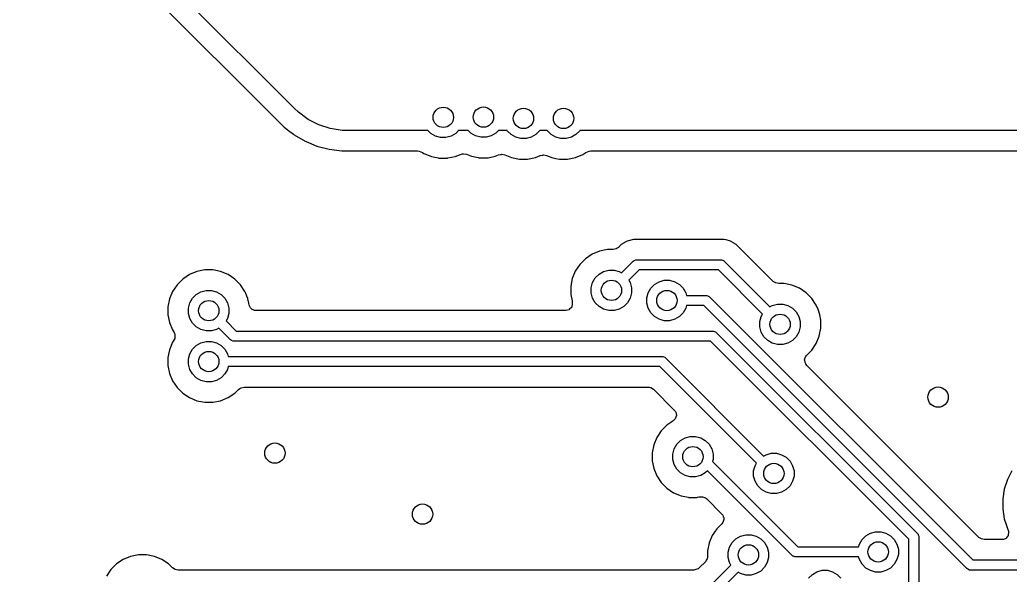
# Model space of a CAD drawing. Header units: inches. Extents: x 0.71 to 7.56, y -5.16 to -0.79.
# Drawn here: x 3.212 to 3.978, y -3.256 to -2.826 of the extents above; entities that cross this region are included whole.
import ezdxf

# ---------------------------------------------------------------- set-up
doc = ezdxf.new("R2010")
doc.units = ezdxf.units.IN
doc.header["$MEASUREMENT"] = 0
doc.layers.add('BLACK', color=250, linetype='CONTINUOUS')

msp = doc.modelspace()

# ---------------------------------------------------------------- linework, layer by layer
at = {"layer": 'BLACK', "linetype": 'CONTINUOUS'}
for p, q in [((3.42426, -2.89451), (2.7719, -2.24216)), ((2.75729, -2.24984), (3.4095, -2.90205)), ((3.42766, -2.89766), (3.42426, -2.89451)), ((3.4095, -2.90205), (3.4095, -2.90206)), ((3.4095, -2.90206), (3.41657, -2.90913)), ((3.43516, -2.90311), (3.42766, -2.89766)), ((3.41657, -2.90913), (3.41658, -2.90913)), ((3.41658, -2.90913), (3.41658, -2.90913)), ((3.41658, -2.90913), (3.42108, -2.91259)), ((3.44342, -2.90732), (3.43516, -2.90311)), ((3.45223, -2.91018), (3.44342, -2.90732)), ((3.46138, -2.91163), (3.45223, -2.91018)), ((3.42108, -2.91259), (3.42283, -2.91393)), ((3.42283, -2.91393), (3.42371, -2.9146)), ((3.42371, -2.9146), (3.42371, -2.9146)), ((3.42371, -2.9146), (3.42436, -2.9151)), ((3.42436, -2.9151), (3.43285, -2.92001)), ((3.46602, -2.91181), (3.46138, -2.91163)), ((3.52782, -2.91181), (3.46602, -2.91181)), ((3.53007, -2.91407), (3.52782, -2.91181)), ((3.53363, -2.91612), (3.53007, -2.91407)), ((3.53761, -2.91719), (3.53363, -2.91612)), ((3.54172, -2.91719), (3.53761, -2.91719)), ((3.54569, -2.91612), (3.54172, -2.91719)), ((3.54925, -2.91407), (3.54569, -2.91612)), ((3.55151, -2.91181), (3.54925, -2.91407)), ((3.55899, -2.91181), (3.55151, -2.91181)), ((3.56107, -2.9139), (3.55899, -2.91181)), ((3.56463, -2.91595), (3.56107, -2.9139)), ((3.56861, -2.91701), (3.56463, -2.91595)), ((3.57272, -2.91701), (3.56861, -2.91701)), ((3.57669, -2.91595), (3.57272, -2.91701)), ((3.58025, -2.9139), (3.57669, -2.91595)), ((3.58233, -2.91181), (3.58025, -2.9139)), ((3.58907, -2.91181), (3.58233, -2.91181)), ((3.58917, -2.91199), (3.58907, -2.91181)), ((3.59207, -2.9149), (3.58917, -2.91199)), ((3.59563, -2.91695), (3.59207, -2.9149)), ((3.59961, -2.91801), (3.59563, -2.91695)), ((3.60769, -2.91695), (3.60372, -2.91801)), ((3.61125, -2.9149), (3.60769, -2.91695)), ((3.61416, -2.91199), (3.61125, -2.9149)), ((3.61426, -2.91181), (3.61416, -2.91199)), ((3.62007, -2.91181), (3.61426, -2.91181)), ((3.62017, -2.91199), (3.62007, -2.91181)), ((3.62307, -2.9149), (3.62017, -2.91199)), ((3.62663, -2.91695), (3.62307, -2.9149)), ((3.63061, -2.91801), (3.62663, -2.91695)), ((3.63869, -2.91695), (3.63472, -2.91801)), ((3.64225, -2.9149), (3.63869, -2.91695)), ((3.64516, -2.91199), (3.64225, -2.9149)), ((3.64526, -2.91181), (3.64516, -2.91199)), ((4.4622, -2.91181), (3.64526, -2.91181)), ((3.43285, -2.92001), (3.43285, -2.92001)), ((3.43285, -2.92001), (3.43285, -2.92001)), ((3.43285, -2.92001), (3.43285, -2.92001)), ((3.43285, -2.92001), (3.43495, -2.92087)), ((3.43495, -2.92087), (3.43495, -2.92087)), ((3.43495, -2.92087), (3.43783, -2.92207)), ((3.43783, -2.92207), (3.44191, -2.92376)), ((3.44191, -2.92376), (3.45139, -2.9263)), ((3.60372, -2.91801), (3.59961, -2.91801)), ((3.63472, -2.91801), (3.63061, -2.91801)), ((3.45139, -2.9263), (3.46111, -2.92758)), ((3.46111, -2.92758), (3.46111, -2.92758)), ((3.46111, -2.92758), (3.47107, -2.92758)), ((3.47107, -2.92758), (3.47115, -2.92758)), ((3.47115, -2.92758), (3.47115, -2.92758)), ((3.47115, -2.92758), (3.51967, -2.92758)), ((3.51967, -2.92758), (3.52104, -2.92778)), ((3.52104, -2.92778), (3.5223, -2.92814)), ((3.5223, -2.92814), (3.52363, -2.92877)), ((3.52363, -2.92877), (3.52473, -2.9295)), ((3.52473, -2.9295), (3.52473, -2.9295)), ((3.52473, -2.9295), (3.52473, -2.9295)), ((3.52473, -2.9295), (3.53005, -2.93171)), ((3.53005, -2.93171), (3.53047, -2.93188)), ((3.53047, -2.93188), (3.53569, -2.93292)), ((3.53569, -2.93292), (3.53626, -2.93303)), ((3.53626, -2.93303), (3.53626, -2.93303)), ((3.53626, -2.93303), (3.53636, -2.93306)), ((3.53636, -2.93306), (3.53656, -2.93309)), ((3.53656, -2.93309), (3.54277, -2.93309)), ((3.54277, -2.93309), (3.54293, -2.93309)), ((3.54293, -2.93309), (3.54324, -2.933)), ((3.54324, -2.933), (3.54885, -2.93188)), ((3.54885, -2.93188), (3.55285, -2.93022)), ((3.55285, -2.93022), (3.5542, -2.92988)), ((3.5542, -2.92988), (3.55476, -2.92982)), ((3.55476, -2.92982), (3.55523, -2.92977)), ((3.55523, -2.92977), (3.55762, -2.93011)), ((3.55762, -2.93011), (3.56147, -2.93171)), ((3.56147, -2.93171), (3.5665, -2.93271)), ((3.5665, -2.93271), (3.56726, -2.93286)), ((3.56726, -2.93286), (3.56736, -2.93289)), ((3.56736, -2.93289), (3.56756, -2.93292)), ((3.56756, -2.93292), (3.57377, -2.93292)), ((3.57377, -2.93292), (3.57393, -2.93292)), ((3.57393, -2.93292), (3.57424, -2.93282)), ((3.57424, -2.93282), (3.57985, -2.93171)), ((3.57985, -2.93171), (3.58244, -2.93064)), ((3.58244, -2.93064), (3.58378, -2.93029)), ((3.58378, -2.93029), (3.58443, -2.93022)), ((3.58443, -2.93022), (3.58481, -2.93018)), ((3.58481, -2.93018), (3.5872, -2.93053)), ((3.5872, -2.93053), (3.59247, -2.93271)), ((3.59247, -2.93271), (3.59856, -2.93392)), ((3.60477, -2.93392), (3.61085, -2.93271)), ((3.61085, -2.93271), (3.61464, -2.93114)), ((3.61464, -2.93114), (3.61599, -2.93079)), ((3.61599, -2.93079), (3.61655, -2.93073)), ((3.61655, -2.93073), (3.61702, -2.93068)), ((3.61702, -2.93068), (3.61941, -2.93103)), ((3.61941, -2.93103), (3.62347, -2.93271)), ((3.62347, -2.93271), (3.62347, -2.93271)), ((3.62347, -2.93271), (3.62347, -2.93271)), ((3.62347, -2.93271), (3.62677, -2.93336)), ((3.63577, -2.93392), (3.64185, -2.93271)), ((3.64185, -2.93271), (3.64759, -2.93033)), ((3.64759, -2.93033), (3.64989, -2.92879)), ((3.64989, -2.92879), (3.65115, -2.92819)), ((3.65115, -2.92819), (3.65239, -2.9278)), ((3.65239, -2.9278), (3.65385, -2.92758)), ((3.65385, -2.92758), (4.45707, -2.92758)), ((3.59856, -2.93392), (3.59856, -2.93392)), ((3.59856, -2.93392), (3.59856, -2.93392)), ((3.59856, -2.93392), (3.60477, -2.93392)), ((3.60477, -2.93392), (3.60477, -2.93392)), ((3.62677, -2.93336), (3.62956, -2.93392)), ((3.62956, -2.93392), (3.62956, -2.93392)), ((3.62956, -2.93392), (3.62956, -2.93392)), ((3.62956, -2.93392), (3.63577, -2.93392)), ((3.63577, -2.93392), (3.63577, -2.93392)), ((3.67727, -2.99998), (3.67504, -3.00221)), ((3.67956, -2.99866), (3.67727, -2.99998)), ((3.67985, -2.99849), (3.67956, -2.99866)), ((3.68176, -2.99739), (3.67985, -2.99849)), ((3.67985, -2.99849), (3.67985, -2.99849)), ((3.68678, -2.99604), (3.68176, -2.99739)), ((3.75669, -2.99604), (3.68678, -2.99604)), ((3.75827, -2.99647), (3.75669, -2.99604)), ((3.75669, -2.99604), (3.75669, -2.99604)), ((3.7617, -2.99739), (3.75827, -2.99647)), ((3.76361, -2.99849), (3.7617, -2.99739)), ((3.7639, -2.99866), (3.76361, -2.99849)), ((3.76619, -2.99998), (3.7639, -2.99866)), ((3.79471, -3.0285), (3.76619, -2.99998)), ((3.76619, -2.99998), (3.76619, -2.99998)), ((3.65476, -3.0075), (3.64959, -3.01095)), ((3.66049, -3.00513), (3.65476, -3.0075)), ((3.65476, -3.0075), (3.65476, -3.0075)), ((3.65476, -3.0075), (3.65476, -3.0075)), ((3.66658, -3.00392), (3.66049, -3.00513)), ((3.66049, -3.00513), (3.66049, -3.00513)), ((3.6709, -3.00392), (3.66658, -3.00392)), ((3.67324, -3.00332), (3.6709, -3.00392)), ((3.67415, -3.00282), (3.67324, -3.00332)), ((3.67462, -3.00247), (3.67415, -3.00282)), ((3.67479, -3.0024), (3.67462, -3.00247)), ((3.67504, -3.00221), (3.67479, -3.0024)), ((3.64521, -3.01534), (3.64176, -3.0205)), ((3.64959, -3.01095), (3.64521, -3.01534)), ((3.64521, -3.01534), (3.64521, -3.01534)), ((3.64521, -3.01534), (3.64521, -3.01534)), ((3.64959, -3.01095), (3.64959, -3.01095)), ((3.64959, -3.01095), (3.64959, -3.01095)), ((3.67758, -3.02197), (3.68659, -3.01296)), ((3.68659, -3.01296), (3.68718, -3.01247)), ((3.68718, -3.01247), (3.6886, -3.01189)), ((3.6886, -3.01189), (3.68937, -3.01181)), ((3.68937, -3.01181), (3.75409, -3.01181)), ((3.75409, -3.01181), (3.75486, -3.01189)), ((3.75486, -3.01189), (3.75628, -3.01247)), ((3.75628, -3.01247), (3.75688, -3.01296)), ((3.75688, -3.01296), (3.79218, -3.04827)), ((3.34334, -3.02325), (3.33818, -3.0267)), ((3.34907, -3.02088), (3.34334, -3.02325)), ((3.34334, -3.02325), (3.34334, -3.02325)), ((3.34334, -3.02325), (3.34334, -3.02325)), ((3.34908, -3.02088), (3.34907, -3.02088)), ((3.35516, -3.01967), (3.34908, -3.02088)), ((3.36137, -3.01967), (3.35516, -3.01967)), ((3.35516, -3.01967), (3.35516, -3.01967)), ((3.35516, -3.01967), (3.35516, -3.01967)), ((3.36746, -3.02088), (3.36137, -3.01967)), ((3.36137, -3.01967), (3.36137, -3.01967)), ((3.36137, -3.01967), (3.36137, -3.01967)), ((3.3732, -3.02325), (3.36746, -3.02088)), ((3.36746, -3.02088), (3.36746, -3.02088)), ((3.37836, -3.0267), (3.3732, -3.02325)), ((3.3732, -3.02325), (3.3732, -3.02325)), ((3.3732, -3.02325), (3.3732, -3.02325)), ((3.3732, -3.02325), (3.3732, -3.02325)), ((3.3732, -3.02325), (3.3732, -3.02325)), ((3.64176, -3.02051), (3.63938, -3.02624)), ((3.64176, -3.0205), (3.64176, -3.0205)), ((3.64176, -3.0205), (3.64176, -3.02051)), ((3.65719, -3.02585), (3.6601, -3.02294)), ((3.6601, -3.02294), (3.66366, -3.02088)), ((3.66366, -3.02088), (3.66763, -3.01982)), ((3.66763, -3.01982), (3.67174, -3.01982)), ((3.67174, -3.01982), (3.67571, -3.02088)), ((3.67571, -3.02088), (3.67758, -3.02197)), ((3.691, -3.01969), (3.68315, -3.02753)), ((3.75246, -3.01969), (3.691, -3.01969)), ((3.78661, -3.05383), (3.75246, -3.01969)), ((3.33379, -3.03109), (3.33034, -3.03625)), ((3.33818, -3.0267), (3.33379, -3.03109)), ((3.33379, -3.03109), (3.33379, -3.03109)), ((3.33379, -3.03109), (3.33379, -3.03109)), ((3.33818, -3.0267), (3.33818, -3.0267)), ((3.33818, -3.0267), (3.33818, -3.0267)), ((3.38275, -3.03109), (3.37836, -3.0267)), ((3.37836, -3.0267), (3.37836, -3.0267)), ((3.37836, -3.0267), (3.37836, -3.0267)), ((3.3862, -3.03625), (3.38275, -3.03109)), ((3.38275, -3.03109), (3.38275, -3.03109)), ((3.38275, -3.03109), (3.38275, -3.03109)), ((3.63938, -3.02624), (3.63817, -3.03233)), ((3.63817, -3.03233), (3.63817, -3.03233)), ((3.63817, -3.03233), (3.63817, -3.03854)), ((3.63938, -3.02624), (3.63938, -3.02624)), ((3.65407, -3.03338), (3.65514, -3.02941)), ((3.65514, -3.02941), (3.65719, -3.02585)), ((3.68315, -3.02753), (3.68423, -3.02941)), ((3.68423, -3.02941), (3.6853, -3.03338)), ((3.7001, -3.03372), (3.70301, -3.03081)), ((3.70301, -3.03081), (3.70657, -3.02876)), ((3.70657, -3.02876), (3.71054, -3.02769)), ((3.71054, -3.02769), (3.71465, -3.02769)), ((3.71465, -3.02769), (3.71862, -3.02876)), ((3.71862, -3.02876), (3.72219, -3.03081)), ((3.72219, -3.03081), (3.72509, -3.03372)), ((3.79678, -3.02973), (3.79471, -3.0285)), ((3.79778, -3.03002), (3.79678, -3.02973)), ((3.79915, -3.03022), (3.79778, -3.03002)), ((3.80318, -3.03022), (3.79915, -3.03022)), ((3.79915, -3.03022), (3.79915, -3.03022)), ((3.79915, -3.03022), (3.79915, -3.03022)), ((3.80927, -3.03143), (3.80318, -3.03022)), ((3.80318, -3.03022), (3.80318, -3.03022)), ((3.80318, -3.03022), (3.80318, -3.03022)), ((3.81501, -3.0338), (3.80927, -3.03143)), ((3.80927, -3.03143), (3.80927, -3.03143)), ((3.33034, -3.03625), (3.32796, -3.04199)), ((3.33034, -3.03625), (3.33034, -3.03625)), ((3.33034, -3.03625), (3.33034, -3.03625)), ((3.34577, -3.04159), (3.34868, -3.03869)), ((3.34868, -3.03869), (3.35224, -3.03663)), ((3.35224, -3.03663), (3.35621, -3.03557)), ((3.35621, -3.03557), (3.36032, -3.03557)), ((3.36032, -3.03557), (3.36429, -3.03663)), ((3.36429, -3.03663), (3.36785, -3.03869)), ((3.36785, -3.03869), (3.37076, -3.04159)), ((3.38692, -3.03799), (3.3862, -3.03625)), ((3.3862, -3.03625), (3.3862, -3.03625)), ((3.3862, -3.03625), (3.3862, -3.03625)), ((3.3862, -3.03625), (3.3862, -3.03625)), ((3.38773, -3.03996), (3.38692, -3.03799)), ((3.38848, -3.04177), (3.38773, -3.03996)), ((3.63817, -3.03854), (3.63817, -3.03854)), ((3.63817, -3.03854), (3.63817, -3.03854)), ((3.63817, -3.03854), (3.63919, -3.04367)), ((3.65407, -3.03749), (3.65407, -3.03338)), ((3.65514, -3.04146), (3.65407, -3.03749)), ((3.6853, -3.03749), (3.68423, -3.04146)), ((3.6853, -3.03338), (3.6853, -3.03749)), ((3.69699, -3.04125), (3.69805, -3.03728)), ((3.69805, -3.03728), (3.7001, -3.03372)), ((3.72509, -3.03372), (3.72715, -3.03728)), ((3.72715, -3.03728), (3.72771, -3.03937)), ((3.72771, -3.03937), (3.74268, -3.03937)), ((3.74268, -3.03937), (3.74344, -3.03945)), ((3.74344, -3.03945), (3.74486, -3.04003)), ((3.74486, -3.04003), (3.74546, -3.04052)), ((3.82017, -3.03725), (3.81501, -3.0338)), ((3.81501, -3.0338), (3.81501, -3.0338)), ((3.81501, -3.0338), (3.81501, -3.0338)), ((3.81501, -3.0338), (3.81501, -3.0338)), ((3.81501, -3.0338), (3.81501, -3.0338)), ((3.82456, -3.04164), (3.82017, -3.03725)), ((3.82017, -3.03725), (3.82017, -3.03725)), ((3.82017, -3.03725), (3.82017, -3.03725)), ((3.32796, -3.04199), (3.32675, -3.04808)), ((3.32796, -3.04199), (3.32796, -3.04199)), ((3.34265, -3.04913), (3.34372, -3.04515)), ((3.34372, -3.04515), (3.34577, -3.04159)), ((3.37076, -3.04159), (3.37282, -3.04515)), ((3.37282, -3.04515), (3.37388, -3.04913)), ((3.38856, -3.04194), (3.38848, -3.04177)), ((3.38857, -3.04199), (3.38856, -3.04194)), ((3.38926, -3.04547), (3.38857, -3.04199)), ((3.38954, -3.04684), (3.38926, -3.04547)), ((3.39064, -3.04908), (3.38954, -3.04684)), ((3.63942, -3.04565), (3.63894, -3.04835)), ((3.63919, -3.04367), (3.63926, -3.04409)), ((3.63926, -3.04409), (3.63942, -3.04565)), ((3.65719, -3.04502), (3.65514, -3.04146)), ((3.6601, -3.04793), (3.65719, -3.04502)), ((3.66366, -3.04998), (3.6601, -3.04793)), ((3.67927, -3.04793), (3.67571, -3.04998)), ((3.68218, -3.04502), (3.67927, -3.04793)), ((3.68423, -3.04146), (3.68218, -3.04502)), ((3.69699, -3.04536), (3.69699, -3.04125)), ((3.69805, -3.04933), (3.69699, -3.04536)), ((3.72771, -3.04724), (3.72715, -3.04933)), ((3.74105, -3.04724), (3.72771, -3.04724)), ((3.94462, -3.25082), (3.74105, -3.04724)), ((3.74546, -3.04052), (3.94903, -3.24409)), ((3.79218, -3.04827), (3.79405, -3.04718)), ((3.79405, -3.04718), (3.79802, -3.04612)), ((3.79802, -3.04612), (3.80213, -3.04612)), ((3.80213, -3.04612), (3.8061, -3.04718)), ((3.8061, -3.04718), (3.80966, -3.04924)), ((3.82801, -3.0468), (3.82456, -3.04164)), ((3.82456, -3.04164), (3.82456, -3.04164)), ((3.82456, -3.04164), (3.82456, -3.04164)), ((3.82801, -3.04681), (3.82801, -3.0468)), ((3.82948, -3.05036), (3.82801, -3.04681)), ((3.32675, -3.04808), (3.32675, -3.05429)), ((3.32675, -3.05429), (3.32796, -3.06037)), ((3.34265, -3.05324), (3.34265, -3.04913)), ((3.34372, -3.05721), (3.34265, -3.05324)), ((3.37388, -3.05324), (3.37282, -3.05721)), ((3.37388, -3.04913), (3.37388, -3.05324)), ((3.39083, -3.0493), (3.39064, -3.04908)), ((3.39188, -3.05021), (3.39083, -3.0493)), ((3.39255, -3.05041), (3.39188, -3.05021)), ((3.39314, -3.05079), (3.39255, -3.05041)), ((3.39373, -3.05096), (3.39314, -3.05079)), ((3.39511, -3.05116), (3.39373, -3.05096)), ((3.63439, -3.05116), (3.39511, -3.05116)), ((3.63689, -3.05047), (3.63439, -3.05116)), ((3.63695, -3.05044), (3.63689, -3.05047)), ((3.63707, -3.05037), (3.63695, -3.05044)), ((3.63894, -3.04835), (3.63707, -3.05037)), ((3.66763, -3.05105), (3.66366, -3.04998)), ((3.67174, -3.05105), (3.66763, -3.05105)), ((3.67571, -3.04998), (3.67174, -3.05105)), ((3.7001, -3.05289), (3.69805, -3.04933)), ((3.70301, -3.0558), (3.7001, -3.05289)), ((3.72509, -3.05289), (3.72219, -3.0558)), ((3.72715, -3.04933), (3.72509, -3.05289)), ((3.78446, -3.05968), (3.78553, -3.05571)), ((3.78553, -3.05571), (3.78661, -3.05383)), ((3.80966, -3.04924), (3.81257, -3.05215)), ((3.81257, -3.05215), (3.81463, -3.05571)), ((3.81463, -3.05571), (3.81569, -3.05968)), ((3.83038, -3.05254), (3.82948, -3.05036)), ((3.83073, -3.05429), (3.83038, -3.05254)), ((3.83038, -3.05254), (3.83038, -3.05254)), ((3.83158, -3.05854), (3.83073, -3.05429)), ((3.83073, -3.05429), (3.83073, -3.05429)), ((3.32796, -3.06037), (3.32796, -3.06037)), ((3.32796, -3.06037), (3.32796, -3.06037)), ((3.32796, -3.06037), (3.33034, -3.06611)), ((3.34577, -3.06077), (3.34372, -3.05721)), ((3.34868, -3.06367), (3.34577, -3.06077)), ((3.37282, -3.05721), (3.37174, -3.05908)), ((3.37174, -3.05908), (3.37958, -3.06693)), ((3.70657, -3.05786), (3.70301, -3.0558)), ((3.71054, -3.05892), (3.70657, -3.05786)), ((3.71465, -3.05892), (3.71054, -3.05892)), ((3.71862, -3.05786), (3.71465, -3.05892)), ((3.72219, -3.0558), (3.71862, -3.05786)), ((3.78446, -3.06379), (3.78446, -3.05968)), ((3.81569, -3.05968), (3.81569, -3.06379)), ((3.83159, -3.05862), (3.83158, -3.05854)), ((3.83159, -3.05863), (3.83159, -3.05862)), ((3.83159, -3.06484), (3.83159, -3.05863)), ((3.83159, -3.05863), (3.83159, -3.05863)), ((3.33034, -3.06611), (3.33034, -3.06611)), ((3.33034, -3.06611), (3.33034, -3.06611)), ((3.33034, -3.06611), (3.33131, -3.06757)), ((3.33131, -3.06757), (3.33131, -3.06757)), ((3.33131, -3.06757), (3.33131, -3.06757)), ((3.33131, -3.06757), (3.33191, -3.06882)), ((3.33191, -3.06882), (3.3321, -3.06941)), ((3.3321, -3.06941), (3.33215, -3.07216)), ((3.35224, -3.06573), (3.34868, -3.06367)), ((3.35621, -3.06679), (3.35224, -3.06573)), ((3.36032, -3.06679), (3.35621, -3.06679)), ((3.36429, -3.06573), (3.36032, -3.06679)), ((3.36617, -3.06465), (3.36429, -3.06573)), ((3.37517, -3.07365), (3.36617, -3.06465)), ((3.37958, -3.06693), (3.74796, -3.06693)), ((3.74796, -3.06693), (3.74873, -3.067)), ((3.74873, -3.067), (3.75015, -3.06759)), ((3.75015, -3.06759), (3.75075, -3.06808)), ((3.75075, -3.06808), (3.90633, -3.22366)), ((3.78553, -3.06776), (3.78446, -3.06379)), ((3.78758, -3.07132), (3.78553, -3.06776)), ((3.81463, -3.06776), (3.81257, -3.07132)), ((3.81569, -3.06379), (3.81463, -3.06776)), ((3.82801, -3.07666), (3.83038, -3.07093)), ((3.83038, -3.07093), (3.83159, -3.06484)), ((3.33034, -3.07562), (3.32796, -3.08136)), ((3.33136, -3.0741), (3.33034, -3.07562)), ((3.33034, -3.07562), (3.33034, -3.07562)), ((3.33034, -3.07562), (3.33034, -3.07562)), ((3.33201, -3.07268), (3.33136, -3.0741)), ((3.33215, -3.07216), (3.33201, -3.07268)), ((3.34577, -3.08096), (3.34868, -3.07806)), ((3.34868, -3.07806), (3.35224, -3.076)), ((3.35224, -3.076), (3.35621, -3.07494)), ((3.35621, -3.07494), (3.36032, -3.07494)), ((3.36032, -3.07494), (3.36429, -3.076)), ((3.36429, -3.076), (3.36785, -3.07806)), ((3.36785, -3.07806), (3.37076, -3.08096)), ((3.37577, -3.07414), (3.37517, -3.07365)), ((3.37718, -3.07473), (3.37577, -3.07414)), ((3.37795, -3.0748), (3.37718, -3.07473)), ((3.74633, -3.0748), (3.37795, -3.0748)), ((3.89961, -3.22808), (3.74633, -3.0748)), ((3.79049, -3.07423), (3.78758, -3.07132)), ((3.79405, -3.07628), (3.79049, -3.07423)), ((3.79802, -3.07735), (3.79405, -3.07628)), ((3.80213, -3.07735), (3.79802, -3.07735)), ((3.8061, -3.07628), (3.80213, -3.07735)), ((3.80966, -3.07423), (3.8061, -3.07628)), ((3.81257, -3.07132), (3.80966, -3.07423)), ((3.82456, -3.08182), (3.82801, -3.07666)), ((3.32796, -3.08136), (3.32675, -3.08745)), ((3.32796, -3.08136), (3.32796, -3.08136)), ((3.34265, -3.0885), (3.34372, -3.08452)), ((3.34372, -3.08452), (3.34577, -3.08096)), ((3.37076, -3.08096), (3.37282, -3.08452)), ((3.37282, -3.08452), (3.37338, -3.08661)), ((3.81998, -3.08656), (3.82063, -3.08575)), ((3.82063, -3.08575), (3.82456, -3.08182)), ((3.82456, -3.08182), (3.82456, -3.08182)), ((3.32675, -3.08745), (3.32675, -3.08745)), ((3.32675, -3.08745), (3.32675, -3.09366)), ((3.32675, -3.09366), (3.32675, -3.09366)), ((3.32675, -3.09366), (3.32675, -3.09366)), ((3.32675, -3.09366), (3.32796, -3.09974)), ((3.34265, -3.09261), (3.34265, -3.0885)), ((3.34372, -3.09658), (3.34265, -3.09261)), ((3.37338, -3.08661), (3.70866, -3.08661)), ((3.70866, -3.08661), (3.70943, -3.08669)), ((3.70943, -3.08669), (3.71085, -3.08728)), ((3.71085, -3.08728), (3.71145, -3.08777)), ((3.71145, -3.08777), (3.78738, -3.1637)), ((3.81904, -3.08918), (3.81905, -3.08911)), ((3.81963, -3.09187), (3.81904, -3.08918)), ((3.81905, -3.08911), (3.81981, -3.08682)), ((3.81992, -3.09241), (3.81963, -3.09187)), ((3.81981, -3.08682), (3.81998, -3.08656)), ((3.82076, -3.09352), (3.81992, -3.09241)), ((3.95384, -3.22661), (3.82076, -3.09352)), ((3.32796, -3.09974), (3.32796, -3.09974)), ((3.32796, -3.09974), (3.33034, -3.10548)), ((3.34577, -3.10014), (3.34372, -3.09658)), ((3.34868, -3.10304), (3.34577, -3.10014)), ((3.37076, -3.10014), (3.36785, -3.10304)), ((3.37282, -3.09658), (3.37076, -3.10014)), ((3.37338, -3.09449), (3.37282, -3.09658)), ((3.70703, -3.09449), (3.37338, -3.09449)), ((3.78181, -3.16927), (3.70703, -3.09449)), ((3.33034, -3.10548), (3.33034, -3.10548)), ((3.33034, -3.10548), (3.33034, -3.10548)), ((3.33034, -3.10548), (3.33379, -3.11064)), ((3.35224, -3.1051), (3.34868, -3.10304)), ((3.35621, -3.10616), (3.35224, -3.1051)), ((3.36032, -3.10616), (3.35621, -3.10616)), ((3.36429, -3.1051), (3.36032, -3.10616)), ((3.36785, -3.10304), (3.36429, -3.1051)), ((3.33379, -3.11064), (3.33379, -3.11064)), ((3.33379, -3.11064), (3.33379, -3.11064)), ((3.33379, -3.11064), (3.33818, -3.11503)), ((3.33818, -3.11503), (3.33818, -3.11503)), ((3.33818, -3.11503), (3.33818, -3.11503)), ((3.33818, -3.11503), (3.33818, -3.11503)), ((3.33818, -3.11503), (3.34334, -3.11848)), ((3.3732, -3.11848), (3.37836, -3.11503)), ((3.37836, -3.11503), (3.38121, -3.11218)), ((3.38121, -3.11218), (3.38232, -3.11135)), ((3.38232, -3.11135), (3.38323, -3.11085)), ((3.38323, -3.11085), (3.38557, -3.11026)), ((3.38557, -3.11026), (3.69778, -3.11026)), ((3.69778, -3.11026), (3.69915, -3.11045)), ((3.69915, -3.11045), (3.70014, -3.11075)), ((3.70014, -3.11075), (3.70222, -3.11198)), ((3.70222, -3.11198), (3.71829, -3.12805)), ((3.34334, -3.11848), (3.34334, -3.11848)), ((3.34334, -3.11848), (3.34907, -3.12086)), ((3.34907, -3.12086), (3.34907, -3.12086)), ((3.34907, -3.12086), (3.35516, -3.12207)), ((3.35516, -3.12207), (3.35516, -3.12207)), ((3.35516, -3.12207), (3.35516, -3.12207)), ((3.35516, -3.12207), (3.36137, -3.12207)), ((3.36137, -3.12207), (3.36746, -3.12086)), ((3.36137, -3.12207), (3.36137, -3.12207)), ((3.36746, -3.12086), (3.3732, -3.11848)), ((3.71829, -3.12805), (3.71913, -3.12916)), ((3.71913, -3.12916), (3.71939, -3.12964)), ((3.71939, -3.12964), (3.71997, -3.13233)), ((3.71259, -3.13969), (3.7082, -3.14408)), ((3.71629, -3.13722), (3.71259, -3.13969)), ((3.71259, -3.13969), (3.71259, -3.13969)), ((3.71659, -3.13697), (3.71629, -3.13722)), ((3.71751, -3.13638), (3.71659, -3.13697)), ((3.7188, -3.13519), (3.71751, -3.13638)), ((3.71901, -3.13491), (3.7188, -3.13519)), ((3.71997, -3.13233), (3.71901, -3.13491)), ((3.71901, -3.13491), (3.71901, -3.13491)), ((3.7082, -3.14408), (3.70475, -3.14924)), ((3.7082, -3.14408), (3.7082, -3.14408)), ((3.7082, -3.14408), (3.7082, -3.14408)), ((3.70237, -3.15498), (3.70116, -3.16107)), ((3.70475, -3.14925), (3.70237, -3.15498)), ((3.70237, -3.15498), (3.70237, -3.15498)), ((3.70475, -3.14924), (3.70475, -3.14925)), ((3.70475, -3.14925), (3.70475, -3.14925)), ((3.71813, -3.15815), (3.72018, -3.15459)), ((3.72018, -3.15459), (3.72309, -3.15168)), ((3.72309, -3.15168), (3.72665, -3.14962)), ((3.72665, -3.14962), (3.73062, -3.14856)), ((3.73062, -3.14856), (3.73473, -3.14856)), ((3.73473, -3.14856), (3.7387, -3.14962)), ((3.7387, -3.14962), (3.74226, -3.15168)), ((3.74226, -3.15168), (3.74517, -3.15459)), ((3.74517, -3.15459), (3.74723, -3.15815)), ((3.70116, -3.16107), (3.70116, -3.16107)), ((3.70116, -3.16107), (3.70116, -3.16107)), ((3.70116, -3.16107), (3.70116, -3.16728)), ((3.71706, -3.16212), (3.71813, -3.15815)), ((3.71706, -3.16623), (3.71706, -3.16212)), ((3.74723, -3.15815), (3.74829, -3.16212)), ((3.74829, -3.16212), (3.74829, -3.16623)), ((3.78738, -3.1637), (3.78925, -3.16262)), ((3.78925, -3.16262), (3.79322, -3.16155)), ((3.79322, -3.16155), (3.79733, -3.16155)), ((3.79733, -3.16155), (3.8013, -3.16262)), ((3.8013, -3.16262), (3.80486, -3.16467)), ((3.70116, -3.16728), (3.70116, -3.16728)), ((3.70116, -3.16728), (3.70116, -3.16728)), ((3.70116, -3.16728), (3.70237, -3.17336)), ((3.71813, -3.1702), (3.71706, -3.16623)), ((3.72018, -3.17376), (3.71813, -3.1702)), ((3.74829, -3.16623), (3.74785, -3.16787)), ((3.74785, -3.16787), (3.81388, -3.2339)), ((3.78073, -3.17114), (3.78181, -3.16927)), ((3.80486, -3.16467), (3.80777, -3.16758)), ((3.80777, -3.16758), (3.80982, -3.17114)), ((3.70237, -3.17336), (3.70237, -3.17337)), ((3.70237, -3.17337), (3.70475, -3.1791)), ((3.72309, -3.17667), (3.72018, -3.17376)), ((3.72665, -3.17872), (3.72309, -3.17667)), ((3.74226, -3.17667), (3.7387, -3.17872)), ((3.74389, -3.17505), (3.74226, -3.17667)), ((3.80946, -3.24062), (3.74389, -3.17505)), ((3.77966, -3.17511), (3.78073, -3.17114)), ((3.77966, -3.17922), (3.77966, -3.17511)), ((3.80982, -3.17114), (3.81089, -3.17511)), ((3.81089, -3.17511), (3.81089, -3.17922)), ((3.97921, -3.17525), (3.97583, -3.18189)), ((3.70475, -3.1791), (3.70475, -3.1791)), ((3.70475, -3.1791), (3.70475, -3.1791)), ((3.70475, -3.1791), (3.7082, -3.18426)), ((3.7082, -3.18426), (3.7082, -3.18426)), ((3.7082, -3.18426), (3.7082, -3.18426)), ((3.7082, -3.18426), (3.71259, -3.18865)), ((3.73062, -3.17979), (3.72665, -3.17872)), ((3.73473, -3.17979), (3.73062, -3.17979)), ((3.7387, -3.17872), (3.73473, -3.17979)), ((3.78073, -3.18319), (3.77966, -3.17922)), ((3.78278, -3.18675), (3.78073, -3.18319)), ((3.80982, -3.18319), (3.80777, -3.18675)), ((3.81089, -3.17922), (3.80982, -3.18319)), ((3.97583, -3.18189), (3.97344, -3.18926)), ((3.71259, -3.18865), (3.71259, -3.18865)), ((3.71259, -3.18865), (3.71259, -3.18865)), ((3.71259, -3.18865), (3.71775, -3.1921)), ((3.71775, -3.1921), (3.71775, -3.1921)), ((3.71775, -3.1921), (3.72348, -3.19448)), ((3.78569, -3.18966), (3.78278, -3.18675)), ((3.78925, -3.19171), (3.78569, -3.18966)), ((3.79322, -3.19278), (3.78925, -3.19171)), ((3.79733, -3.19278), (3.79322, -3.19278)), ((3.8013, -3.19171), (3.79733, -3.19278)), ((3.80486, -3.18966), (3.8013, -3.19171)), ((3.80777, -3.18675), (3.80486, -3.18966)), ((3.97344, -3.18926), (3.97222, -3.19691)), ((3.97344, -3.18926), (3.97344, -3.18926)), ((3.97344, -3.18926), (3.97344, -3.18926)), ((3.72348, -3.19448), (3.72348, -3.19448)), ((3.72348, -3.19448), (3.72927, -3.19563)), ((3.72927, -3.19563), (3.72938, -3.19566)), ((3.72938, -3.19566), (3.72957, -3.19569)), ((3.72957, -3.19569), (3.73578, -3.19569)), ((3.73578, -3.19569), (3.73631, -3.19558)), ((3.73578, -3.19569), (3.73578, -3.19569)), ((3.73631, -3.19558), (3.73737, -3.19537)), ((3.73737, -3.19537), (3.73791, -3.19527)), ((3.73791, -3.19527), (3.7393, -3.19519)), ((3.7393, -3.19519), (3.74012, -3.19526)), ((3.74012, -3.19526), (3.74236, -3.19604)), ((3.74236, -3.19604), (3.74258, -3.19619)), ((3.74258, -3.19619), (3.74336, -3.19682)), ((3.74336, -3.19682), (3.75491, -3.20837)), ((3.97222, -3.19691), (3.97222, -3.20466)), ((3.75491, -3.20837), (3.75574, -3.20948)), ((3.97222, -3.20466), (3.97344, -3.21232)), ((3.75504, -3.21614), (3.75111, -3.22007)), ((3.75569, -3.21533), (3.75504, -3.21614)), ((3.75586, -3.21507), (3.75569, -3.21533)), ((3.75574, -3.20948), (3.75604, -3.21002)), ((3.75662, -3.21278), (3.75586, -3.21507)), ((3.75604, -3.21002), (3.75619, -3.21071)), ((3.75619, -3.21071), (3.75652, -3.21132)), ((3.75652, -3.21132), (3.75662, -3.21271)), ((3.75662, -3.21271), (3.75662, -3.21278)), ((3.97344, -3.21232), (3.97344, -3.21232)), ((3.97344, -3.21232), (3.97486, -3.21671)), ((3.75111, -3.22007), (3.74766, -3.22523)), ((3.75111, -3.22007), (3.75111, -3.22007)), ((3.86635, -3.22535), (3.86991, -3.22329)), ((3.86991, -3.22329), (3.87388, -3.22223)), ((3.87388, -3.22223), (3.87799, -3.22223)), ((3.87799, -3.22223), (3.88196, -3.22329)), ((3.88196, -3.22329), (3.88552, -3.22535)), ((3.90633, -3.22366), (3.90682, -3.22426)), ((3.97486, -3.21671), (3.97583, -3.21969)), ((3.97583, -3.21969), (3.97583, -3.21969)), ((3.97583, -3.21969), (3.9763, -3.2206)), ((3.9763, -3.2206), (3.97649, -3.22116)), ((3.97649, -3.22116), (3.97675, -3.22192)), ((3.97685, -3.22246), (3.97657, -3.22519)), ((3.97675, -3.22192), (3.97685, -3.22246)), ((3.74529, -3.23096), (3.74407, -3.23705)), ((3.74766, -3.22523), (3.74529, -3.23096)), ((3.74529, -3.23096), (3.74529, -3.23096)), ((3.74766, -3.22523), (3.74766, -3.22523)), ((3.74766, -3.22523), (3.74766, -3.22523)), ((3.76104, -3.23413), (3.7631, -3.23057)), ((3.7631, -3.23057), (3.766, -3.22766)), ((3.766, -3.22766), (3.76956, -3.22561)), ((3.76956, -3.22561), (3.77354, -3.22454)), ((3.77354, -3.22454), (3.77765, -3.22454)), ((3.77765, -3.22454), (3.78162, -3.22561)), ((3.78162, -3.22561), (3.78518, -3.22766)), ((3.78518, -3.22766), (3.78808, -3.23057)), ((3.78808, -3.23057), (3.79014, -3.23413)), ((3.86082, -3.2339), (3.86138, -3.23181)), ((3.86138, -3.23181), (3.86344, -3.22825)), ((3.86344, -3.22825), (3.86635, -3.22535)), ((3.88552, -3.22535), (3.88843, -3.22825)), ((3.88843, -3.22825), (3.89048, -3.23181)), ((3.89048, -3.23181), (3.89155, -3.23579)), ((3.89961, -3.44191), (3.89961, -3.22808)), ((3.90682, -3.22426), (3.90699, -3.22467)), ((3.90699, -3.22467), (3.90741, -3.22568)), ((3.90741, -3.22568), (3.90748, -3.22645)), ((3.90748, -3.22645), (3.90748, -3.44752)), ((3.95592, -3.22784), (3.95384, -3.22661)), ((3.95691, -3.22813), (3.95592, -3.22784)), ((3.95829, -3.22833), (3.95691, -3.22813)), ((3.97187, -3.22833), (3.95829, -3.22833)), ((3.95829, -3.22833), (3.95829, -3.22833)), ((3.95829, -3.22833), (3.95829, -3.22833)), ((3.97267, -3.22826), (3.97187, -3.22833)), ((3.97274, -3.22825), (3.97267, -3.22826)), ((3.97475, -3.22742), (3.97274, -3.22825)), ((3.97486, -3.22735), (3.97475, -3.22742)), ((3.97657, -3.22519), (3.97486, -3.22735)), ((3.97486, -3.22735), (3.97486, -3.22735)), ((3.74407, -3.23705), (3.74407, -3.24108)), ((3.75998, -3.2381), (3.76104, -3.23413)), ((3.75998, -3.24221), (3.75998, -3.2381)), ((3.79014, -3.23413), (3.7912, -3.2381)), ((3.7912, -3.2381), (3.7912, -3.24221)), ((3.81388, -3.2339), (3.86082, -3.2339)), ((3.89155, -3.23579), (3.89155, -3.2399)), ((3.287, -3.24717), (3.28261, -3.25156)), ((3.29216, -3.24372), (3.287, -3.24717)), ((3.287, -3.24717), (3.287, -3.24717)), ((3.287, -3.24717), (3.287, -3.24717)), ((3.29789, -3.24135), (3.29216, -3.24372)), ((3.29216, -3.24372), (3.29216, -3.24372)), ((3.29216, -3.24372), (3.29216, -3.24372)), ((3.30398, -3.24014), (3.29789, -3.24135)), ((3.29789, -3.24135), (3.29789, -3.24135)), ((3.31019, -3.24014), (3.30398, -3.24014)), ((3.30398, -3.24014), (3.30398, -3.24014)), ((3.30398, -3.24014), (3.30398, -3.24014)), ((3.31628, -3.24135), (3.31019, -3.24014)), ((3.31019, -3.24014), (3.31019, -3.24014)), ((3.31019, -3.24014), (3.31019, -3.24014)), ((3.32201, -3.24372), (3.31628, -3.24135)), ((3.31628, -3.24135), (3.31628, -3.24135)), ((3.32202, -3.24372), (3.32201, -3.24372)), ((3.32201, -3.24372), (3.32201, -3.24372)), ((3.32718, -3.24717), (3.32202, -3.24372)), ((3.32202, -3.24372), (3.32202, -3.24372)), ((3.32202, -3.24372), (3.32202, -3.24372)), ((3.33023, -3.25023), (3.32718, -3.24717)), ((3.74239, -3.24549), (3.73786, -3.25002)), ((3.74299, -3.24439), (3.74239, -3.24549)), ((3.74365, -3.24331), (3.74299, -3.24439)), ((3.74368, -3.2432), (3.74365, -3.24331)), ((3.74373, -3.24294), (3.74368, -3.2432)), ((3.74389, -3.2424), (3.74373, -3.24294)), ((3.74391, -3.24235), (3.74389, -3.2424)), ((3.74407, -3.24108), (3.74391, -3.24235)), ((3.76104, -3.24618), (3.75998, -3.24221)), ((3.76212, -3.24806), (3.76104, -3.24618)), ((3.79014, -3.24618), (3.78808, -3.24974)), ((3.7912, -3.24221), (3.79014, -3.24618)), ((3.81006, -3.24111), (3.80946, -3.24062)), ((3.81048, -3.24129), (3.81006, -3.24111)), ((3.81148, -3.2417), (3.81048, -3.24129)), ((3.81225, -3.24178), (3.81148, -3.2417)), ((3.86082, -3.24178), (3.81225, -3.24178)), ((3.86138, -3.24387), (3.86082, -3.24178)), ((3.86344, -3.24743), (3.86138, -3.24387)), ((3.89048, -3.24387), (3.88843, -3.24743)), ((3.89155, -3.2399), (3.89048, -3.24387)), ((3.94903, -3.24409), (4.07258, -3.24409)), ((3.28261, -3.25156), (3.27916, -3.25672)), ((3.28261, -3.25156), (3.28261, -3.25156)), ((3.28261, -3.25156), (3.28261, -3.25156)), ((3.33231, -3.25146), (3.33023, -3.25023)), ((3.3333, -3.25175), (3.33231, -3.25146)), ((3.33468, -3.25195), (3.3333, -3.25175)), ((3.7335, -3.25195), (3.33468, -3.25195)), ((3.33468, -3.25195), (3.33468, -3.25195)), ((3.33468, -3.25195), (3.33468, -3.25195)), ((3.73584, -3.25135), (3.7335, -3.25195)), ((3.73675, -3.25086), (3.73584, -3.25135)), ((3.73786, -3.25002), (3.73675, -3.25086)), ((3.74246, -3.26772), (3.76212, -3.24806)), ((3.76769, -3.25363), (3.74688, -3.27444)), ((3.76956, -3.25471), (3.76769, -3.25363)), ((3.77354, -3.25577), (3.76956, -3.25471)), ((3.78162, -3.25471), (3.77765, -3.25577)), ((3.78518, -3.25265), (3.78162, -3.25471)), ((3.78808, -3.24974), (3.78518, -3.25265)), ((3.82506, -3.25524), (3.82862, -3.25319)), ((3.82862, -3.25319), (3.83259, -3.25212)), ((3.83259, -3.25212), (3.8367, -3.25212)), ((3.8367, -3.25212), (3.84067, -3.25319)), ((3.84067, -3.25319), (3.84423, -3.25524)), ((3.86635, -3.25033), (3.86344, -3.24743)), ((3.86991, -3.25239), (3.86635, -3.25033)), ((3.87388, -3.25345), (3.86991, -3.25239)), ((3.87799, -3.25345), (3.87388, -3.25345)), ((3.88196, -3.25239), (3.87799, -3.25345)), ((3.88552, -3.25033), (3.88196, -3.25239)), ((3.88843, -3.24743), (3.88552, -3.25033)), ((3.94521, -3.25131), (3.94462, -3.25082)), ((3.94663, -3.25189), (3.94521, -3.25131)), ((3.9474, -3.25197), (3.94663, -3.25189)), ((4.07421, -3.25197), (3.9474, -3.25197)), ((3.77765, -3.25577), (3.77354, -3.25577)), ((3.82215, -3.25815), (3.82506, -3.25524)), ((3.84423, -3.25524), (3.84714, -3.25815))]:
    msp.add_line(p, q, dxfattribs=at)
at = {"layer": 'BLACK'}
for centre in [(3.53966, -2.90157), (3.57066, -2.9014), (3.60166, -2.9024), (3.63266, -2.9024), (3.66969, -3.03543), (3.7126, -3.04331), (3.35827, -3.05118), (3.80008, -3.06173), (3.35827, -3.09055), (3.92226, -3.11811), (3.40945, -3.16142), (3.73268, -3.16417), (3.79528, -3.17717), (3.52362, -3.20866), (3.87593, -3.23784), (3.77559, -3.24016)]:
    msp.add_circle(centre, 0.00787, dxfattribs=at)
at = {"layer": 'WHITE'}
for centre in [(3.53966, -2.90157), (3.57066, -2.9014), (3.60166, -2.9024), (3.63266, -2.9024), (3.66969, -3.03543), (3.7126, -3.04331), (3.35827, -3.05118), (3.80008, -3.06173), (3.35827, -3.09055), (3.92226, -3.11811), (3.40945, -3.16142), (3.73268, -3.16417), (3.79528, -3.17717), (3.52362, -3.20866), (3.87593, -3.23784), (3.77559, -3.24016)]:
    msp.add_circle(centre, 0.00787, dxfattribs=at)

doc.saveas('drawing.dxf')
